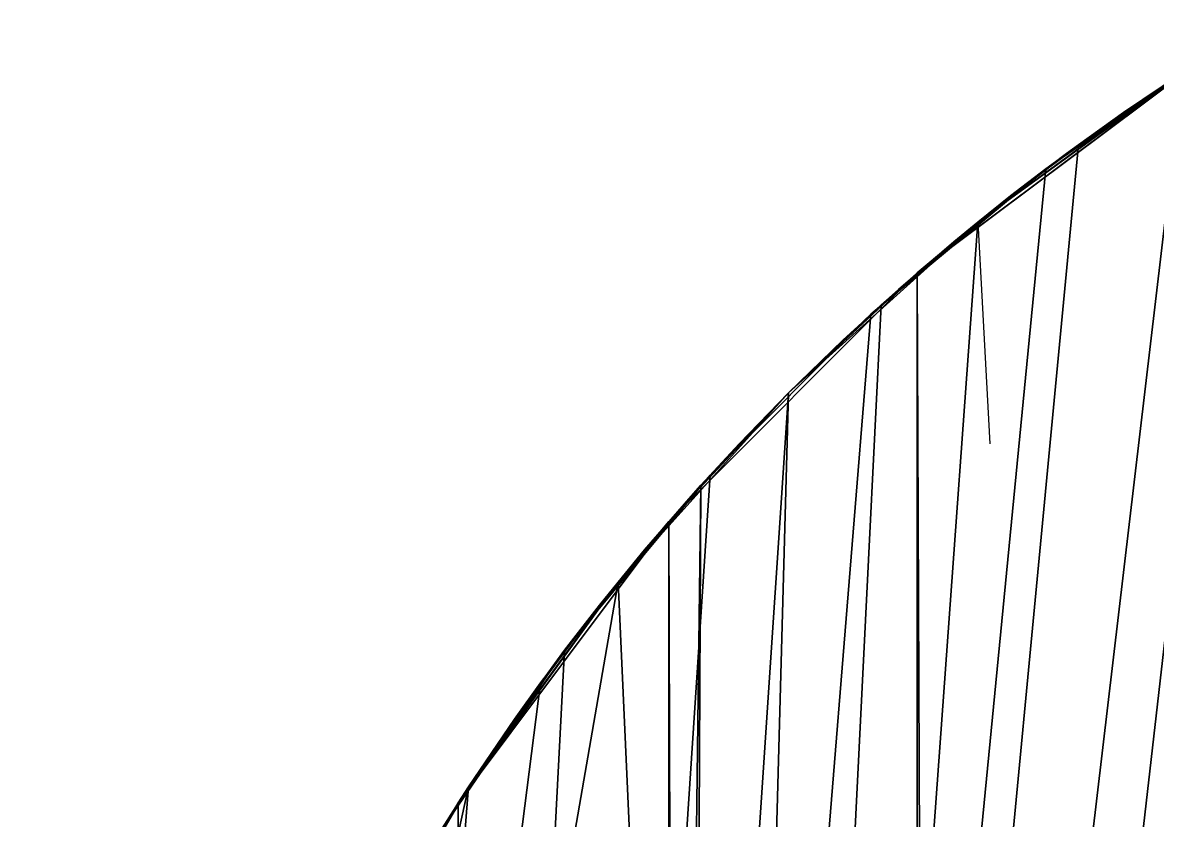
# Model space of a CAD drawing. Extents: x 207 to 387, y 94 to 160.
# Drawn here: x 325.03 to 325.937, y 152.022 to 152.659 of the extents above; entities that cross this region are included whole.
import ezdxf

# ---------------------------------------------------------------- set-up
doc = ezdxf.new("R2010")
doc.units = 0
doc.header["$LTSCALE"] = 2.54
doc.layers.get('0').update_dxf_attribs({"color": 13, "linetype": 'CONTINUOUS'})

# ---------------------------------------------------------------- blocks, each defined once
blk = doc.blocks.new('SP_05_ALTFIELD_CREDENZA_DW')
at = {"color": 23}
for p, q in [((61.45037, 7.9009), (61.31576, 7.65436)), ((61.45037, 7.9009), (61.31576, 7.65436)), ((61.40834, 7.81452, 0.74402), (61.30737, 7.64143, 0.62305)), ((61.40834, 7.81452, 0.74402), (61.30737, 7.64143, 0.62305)), ((61.36022, 7.72697, 0.68283), (61.30737, 7.64143, 0.62305)), ((61.36022, 7.72697, 0.68283), (61.30737, 7.64143, 0.62305)), ((61.3334, 7.68234, 19.125), (61.23063, 7.53231, 19.125)), ((61.3334, 7.68234, 19.125), (61.23063, 7.53231, 19.125)), ((61.31576, 7.65436), (61.14742, 7.42949)), ((61.31576, 7.65436), (61.14742, 7.42949)), ((61.30737, 7.64143, 0.62305), (61.18797, 7.47785, 0.50872)), ((61.30737, 7.64143, 0.62305), (61.18797, 7.47785, 0.50872)), ((61.30737, 7.64143, 0.62305), (61.24989, 7.55827, 0.56492)), ((61.30737, 7.64143, 0.62305), (61.24989, 7.55827, 0.56492)), ((61.18797, 7.47785, 0.50872), (61.24989, 7.55827, 0.56492)), ((61.18797, 7.47785, 0.50872), (61.24989, 7.55827, 0.56492)), ((61.23063, 7.53231, 19.125), (61.11446, 7.39242, 19.125)), ((61.23063, 7.53231, 19.125), (61.11446, 7.39242, 19.125)), ((61.18797, 7.47785, 0.50872), (61.05164, 7.32663, 0.40303)), ((61.18797, 7.47785, 0.50872), (61.05164, 7.32663, 0.40303)), ((61.12182, 7.40053, 0.45468), (61.18797, 7.47785, 0.50872)), ((61.12182, 7.40053, 0.45468), (61.18797, 7.47785, 0.50872)), ((61.14742, 7.42949), (60.94879, 7.23087)), ((61.14742, 7.42949), (60.94879, 7.23087)), ((61.12182, 7.40053, 0.45468), (61.05164, 7.32663, 0.40303)), ((61.12182, 7.40053, 0.45468), (61.05164, 7.32663, 0.40303)), ((61.11446, 7.39242, 19.125), (60.98586, 7.26383, 19.125)), ((61.11446, 7.39242, 19.125), (60.98586, 7.26383, 19.125)), ((60.90043, 7.19031, 0.30774), (60.89071, 7.36741, 0.43153)), ((61.05164, 7.32663, 0.40303), (60.90043, 7.19031, 0.30774)), ((61.05164, 7.32663, 0.40303), (60.90043, 7.19031, 0.30774)), ((61.05164, 7.32663, 0.40303), (60.97775, 7.25647, 0.35399)), ((61.05164, 7.32663, 0.40303), (60.97775, 7.25647, 0.35399)), ((60.98586, 7.26383, 19.125), (60.84597, 7.14765, 19.125)), ((60.98586, 7.26383, 19.125), (60.84597, 7.14765, 19.125)), ((60.97775, 7.25647, 0.35399), (60.90043, 7.19031, 0.30774)), ((60.97775, 7.25647, 0.35399), (60.90043, 7.19031, 0.30774)), ((60.94879, 7.23087), (60.72392, 7.06253)), ((60.94879, 7.23087), (60.72392, 7.06253)), ((60.90043, 7.19031, 0.30774), (60.73685, 7.07091, 0.2243)), ((60.90043, 7.19031, 0.30774), (60.73685, 7.07091, 0.2243)), ((60.82001, 7.12839, 0.26446), (60.90043, 7.19031, 0.30774)), ((60.82001, 7.12839, 0.26446), (60.90043, 7.19031, 0.30774)), ((60.84597, 7.14765, 19.125), (60.69595, 7.04488, 19.125)), ((60.84597, 7.14765, 19.125), (60.69595, 7.04488, 19.125)), ((60.73685, 7.07091, 0.2243), (60.82001, 7.12839, 0.26446)), ((60.73685, 7.07091, 0.2243), (60.82001, 7.12839, 0.26446))]:
    blk.add_line(p, q, dxfattribs=at)
at = {"color": 0}
for p, q in [((61.40834, 7.81452, 0.74402), (61.31576, 7.65436)), ((61.40834, 7.81452, 0.74402), (61.31576, 7.65436)), ((61.3334, 7.68234, 19.125), (61.27068, 7.58731, 18.46657)), ((61.3334, 7.68234, 19.125), (61.27068, 7.58731, 18.46657)), ((61.27068, 7.58731, 1.318), (61.33328, 7.68214, 0.98822)), ((61.27068, 7.58731, 1.318), (61.33328, 7.68214, 0.98822)), ((61.33328, 7.68214, 0.98822), (61.30737, 7.64143, 0.62305)), ((61.33328, 7.68214, 0.98822), (61.30737, 7.64143, 0.62305)), ((61.31576, 7.65436), (61.18797, 7.47785, 0.50872)), ((61.31576, 7.65436), (61.18797, 7.47785, 0.50872)), ((61.30737, 7.64143, 0.62305), (61.31576, 7.65436)), ((61.30737, 7.64143, 0.62305), (61.31576, 7.65436)), ((61.30737, 7.64143, 0.62305), (61.27068, 7.58731, 1.318)), ((61.27068, 7.58731, 0.65843), (61.30737, 7.64143, 0.62305)), ((61.27068, 7.58731, 0.65843), (61.30737, 7.64143, 0.62305)), ((61.30737, 7.64143, 0.62305), (61.27068, 7.58731, 1.318)), ((61.27068, 7.58731, 18.46657), (61.20273, 7.49624, 18.46657)), ((61.20273, 7.49624, 0.65843), (61.27068, 7.58731, 0.65843)), ((61.27068, 7.58731, 18.46657), (61.20273, 7.49624, 18.46657)), ((61.20273, 7.49624, 0.65843), (61.27068, 7.58731, 0.65843)), ((61.23063, 7.53231, 19.125), (61.27068, 7.58731, 18.46657)), ((61.23063, 7.53231, 19.125), (61.27068, 7.58731, 18.46657)), ((61.27068, 7.58731, 0.65843), (61.24989, 7.55827, 0.56492)), ((61.27068, 7.58731, 0.65843), (61.24989, 7.55827, 0.56492)), ((61.27068, 7.58731, 18.46657), (61.27068, 7.58731, 1.318)), ((61.27068, 7.58731, 1.318), (61.27068, 7.58731, 0.65843)), ((61.27068, 7.58731, 1.318), (61.27068, 7.58731, 0.65843)), ((61.27068, 7.58731, 18.46657), (61.27068, 7.58731, 1.318)), ((61.20273, 7.49624, 0.65843), (61.24989, 7.55827, 0.56492)), ((61.20273, 7.49624, 0.65843), (61.24989, 7.55827, 0.56492)), ((61.23063, 7.53231, 19.125), (61.12963, 7.40925, 18.46657)), ((61.23063, 7.53231, 19.125), (61.12963, 7.40925, 18.46657)), ((61.20273, 7.49624, 18.46657), (61.23063, 7.53231, 19.125)), ((61.20273, 7.49624, 18.46657), (61.23063, 7.53231, 19.125)), ((61.20273, 7.49624, 1.318), (61.12963, 7.40925, 1.318)), ((61.20273, 7.49624, 18.46657), (61.12963, 7.40925, 18.46657)), ((61.20273, 7.49624, 1.318), (61.12963, 7.40925, 1.318)), ((61.20273, 7.49624, 18.46657), (61.12963, 7.40925, 18.46657)), ((61.20273, 7.49624, 0.65843), (61.16681, 7.45222, 0.65843)), ((61.16681, 7.45222, 0.65843), (61.20273, 7.49624, 1.318)), ((61.16681, 7.45222, 0.65843), (61.20273, 7.49624, 1.318)), ((61.20273, 7.49624, 0.65843), (61.16681, 7.45222, 0.65843)), ((61.20273, 7.49624, 0.65843), (61.18797, 7.47785, 0.50872)), ((61.20273, 7.49624, 0.65843), (61.18797, 7.47785, 0.50872)), ((61.20273, 7.49624, 18.46657), (61.20273, 7.49624, 1.318)), ((61.20273, 7.49624, 1.318), (61.20273, 7.49624, 0.65843)), ((61.20273, 7.49624, 18.46657), (61.20273, 7.49624, 1.318)), ((61.20273, 7.49624, 1.318), (61.20273, 7.49624, 0.65843)), ((61.18797, 7.47785, 0.50872), (61.14742, 7.42949)), ((61.18797, 7.47785, 0.50872), (61.14742, 7.42949)), ((61.18797, 7.47785, 0.50872), (61.16681, 7.45222, 0.65843)), ((61.18797, 7.47785, 0.50872), (61.16681, 7.45222, 0.65843)), ((61.12182, 7.40053, 0.45468), (61.16681, 7.45222, 0.65843)), ((61.12182, 7.40053, 0.45468), (61.16681, 7.45222, 0.65843)), ((61.16681, 7.45222, 0.65843), (61.12963, 7.40925, 0.65843)), ((61.12963, 7.40925, 1.318), (61.16681, 7.45222, 0.65843)), ((61.12963, 7.40925, 1.318), (61.16681, 7.45222, 0.65843)), ((61.16681, 7.45222, 0.65843), (61.12963, 7.40925, 0.65843)), ((61.05164, 7.32663, 0.40303), (61.14742, 7.42949)), ((61.05164, 7.32663, 0.40303), (61.14742, 7.42949)), ((61.05164, 7.32663, 1.318), (61.12963, 7.40925, 1.318)), ((61.05164, 7.32663, 1.318), (61.12963, 7.40925, 1.318)), ((61.12963, 7.40925, 1.318), (61.09124, 7.36738, 0.65843)), ((61.12963, 7.40925, 1.318), (61.09124, 7.36738, 0.65843)), ((61.12963, 7.40925, 18.46657), (61.11446, 7.39242, 19.125)), ((61.12963, 7.40925, 18.46657), (61.11446, 7.39242, 19.125)), ((61.12182, 7.40053, 0.45468), (61.12963, 7.40925, 0.65843)), ((61.12182, 7.40053, 0.45468), (61.12963, 7.40925, 0.65843)), ((61.12963, 7.40925, 18.46657), (61.12963, 7.40925, 1.318)), ((61.12963, 7.40925, 0.65843), (61.12963, 7.40925, 1.318)), ((61.12963, 7.40925, 18.46657), (61.12963, 7.40925, 1.318)), ((61.12963, 7.40925, 0.65843), (61.12963, 7.40925, 1.318)), ((61.09124, 7.36738, 0.65843), (61.12182, 7.40053, 0.45468)), ((61.09124, 7.36738, 0.65843), (61.12182, 7.40053, 0.45468)), ((61.11446, 7.39242, 19.125), (61.05164, 7.32663, 18.46657)), ((61.11446, 7.39242, 19.125), (61.05164, 7.32663, 18.46657)), ((61.05164, 7.32663, 0.40303), (61.09124, 7.36738, 0.65843)), ((61.09124, 7.36738, 0.65843), (61.05164, 7.32663, 1.318)), ((61.09124, 7.36738, 0.65843), (61.05164, 7.32663, 1.318)), ((61.05164, 7.32663, 0.40303), (61.09124, 7.36738, 0.65843)), ((60.94879, 7.23087), (61.05164, 7.32663, 0.40303)), ((60.94879, 7.23087), (61.05164, 7.32663, 0.40303)), ((60.96381, 7.24401, 1.318), (61.05164, 7.32663, 1.318)), ((61.05164, 7.32663, 18.46657), (60.96381, 7.24401, 18.46657)), ((60.96381, 7.24401, 1.318), (61.05164, 7.32663, 1.318)), ((61.05164, 7.32663, 18.46657), (60.96381, 7.24401, 18.46657)), ((60.98586, 7.26383, 19.125), (61.05164, 7.32663, 18.46657)), ((60.98586, 7.26383, 19.125), (61.05164, 7.32663, 18.46657)), ((61.05164, 7.32663, 1.318), (61.00836, 7.28465, 0.65843)), ((61.00836, 7.28465, 0.65843), (61.05164, 7.32663, 0.40303)), ((61.05164, 7.32663, 1.318), (61.00836, 7.28465, 0.65843)), ((61.00836, 7.28465, 0.65843), (61.05164, 7.32663, 0.40303)), ((61.05164, 7.32663, 18.46657), (61.05164, 7.32663, 1.318)), ((61.05164, 7.32663, 1.318), (61.05164, 7.32663, 0.40303)), ((61.05164, 7.32663, 18.46657), (61.05164, 7.32663, 1.318)), ((61.05164, 7.32663, 1.318), (61.05164, 7.32663, 0.40303)), ((61.00836, 7.28465, 0.65843), (60.96381, 7.24401, 1.318)), ((61.00836, 7.28465, 0.65843), (60.96381, 7.24401, 1.318)), ((60.97775, 7.25647, 0.35399), (61.00836, 7.28465, 0.65843)), ((60.97775, 7.25647, 0.35399), (61.00836, 7.28465, 0.65843)), ((60.98586, 7.26383, 19.125), (60.87416, 7.16934, 18.46657)), ((60.98586, 7.26383, 19.125), (60.87416, 7.16934, 18.46657)), ((60.96381, 7.24401, 18.46657), (60.98586, 7.26383, 19.125)), ((60.96381, 7.24401, 18.46657), (60.98586, 7.26383, 19.125)), ((60.96381, 7.24401, 0.65843), (60.97775, 7.25647, 0.35399)), ((60.96381, 7.24401, 0.65843), (60.97775, 7.25647, 0.35399)), ((60.87416, 7.16934, 1.318), (60.96381, 7.24401, 1.318)), ((60.96381, 7.24401, 18.46657), (60.87416, 7.16934, 18.46657)), ((60.87416, 7.16934, 1.318), (60.96381, 7.24401, 1.318)), ((60.96381, 7.24401, 18.46657), (60.87416, 7.16934, 18.46657)), ((60.96381, 7.24401, 1.318), (60.91953, 7.20601, 0.65843)), ((60.91953, 7.20601, 0.65843), (60.96381, 7.24401, 0.65843)), ((60.96381, 7.24401, 1.318), (60.91953, 7.20601, 0.65843)), ((60.91953, 7.20601, 0.65843), (60.96381, 7.24401, 0.65843)), ((60.96381, 7.24401, 18.46657), (60.96381, 7.24401, 1.318)), ((60.96381, 7.24401, 1.318), (60.96381, 7.24401, 0.65843)), ((60.96381, 7.24401, 18.46657), (60.96381, 7.24401, 1.318)), ((60.96381, 7.24401, 1.318), (60.96381, 7.24401, 0.65843)), ((60.90043, 7.19031, 0.30774), (60.94879, 7.23087)), ((60.90043, 7.19031, 0.30774), (60.94879, 7.23087)), ((60.91953, 7.20601, 0.65843), (60.87416, 7.16934, 1.318)), ((60.91953, 7.20601, 0.65843), (60.87416, 7.16934, 1.318)), ((60.90043, 7.19031, 0.30774), (60.91953, 7.20601, 0.65843)), ((60.90043, 7.19031, 0.30774), (60.91953, 7.20601, 0.65843)), ((60.72392, 7.06253), (60.90043, 7.19031, 0.30774)), ((60.72392, 7.06253), (60.90043, 7.19031, 0.30774)), ((60.87416, 7.16934, 0.65843), (60.90043, 7.19031, 0.30774)), ((60.87416, 7.16934, 0.65843), (60.90043, 7.19031, 0.30774)), ((60.87416, 7.16934, 1.318), (60.784, 7.10272, 1.318)), ((60.87416, 7.16934, 18.46657), (60.784, 7.10272, 18.46657)), ((60.87416, 7.16934, 1.318), (60.784, 7.10272, 1.318)), ((60.87416, 7.16934, 18.46657), (60.784, 7.10272, 18.46657)), ((60.87416, 7.16934, 0.65843), (60.82001, 7.12839, 0.26446)), ((60.87416, 7.16934, 0.65843), (60.82001, 7.12839, 0.26446)), ((60.82956, 7.13539, 0.65843), (60.87416, 7.16934, 1.318)), ((60.82956, 7.13539, 0.65843), (60.87416, 7.16934, 1.318)), ((60.84597, 7.14765, 19.125), (60.87416, 7.16934, 18.46657)), ((60.84597, 7.14765, 19.125), (60.87416, 7.16934, 18.46657)), ((60.87416, 7.16934, 18.46657), (60.87416, 7.16934, 1.318)), ((60.87416, 7.16934, 1.318), (60.87416, 7.16934, 0.65843)), ((60.87416, 7.16934, 18.46657), (60.87416, 7.16934, 1.318)), ((60.87416, 7.16934, 1.318), (60.87416, 7.16934, 0.65843)), ((60.84597, 7.14765, 19.125), (60.69019, 7.04134, 18.46657)), ((60.84597, 7.14765, 19.125), (60.69019, 7.04134, 18.46657)), ((60.784, 7.10272, 18.46657), (60.84597, 7.14765, 19.125)), ((60.784, 7.10272, 18.46657), (60.84597, 7.14765, 19.125)), ((60.784, 7.10272, 1.318), (60.82956, 7.13539, 0.65843)), ((60.82956, 7.13539, 0.65843), (60.784, 7.10272, 0.32866)), ((60.784, 7.10272, 1.318), (60.82956, 7.13539, 0.65843)), ((60.82956, 7.13539, 0.65843), (60.784, 7.10272, 0.32866)), ((60.82001, 7.12839, 0.26446), (60.784, 7.10272, 0.32866)), ((60.82001, 7.12839, 0.26446), (60.784, 7.10272, 0.32866)), ((60.82001, 7.12839, 0.26446), (60.82956, 7.13539, 0.65843)), ((60.82001, 7.12839, 0.26446), (60.82956, 7.13539, 0.65843)), ((60.784, 7.10272, 1.318), (60.69019, 7.04134, 1.318)), ((60.784, 7.10272, 18.46657), (60.69019, 7.04134, 18.46657)), ((60.784, 7.10272, 1.318), (60.69019, 7.04134, 1.318)), ((60.784, 7.10272, 18.46657), (60.69019, 7.04134, 18.46657)), ((60.784, 7.10272, 0.32866), (60.73685, 7.07091, 0.2243)), ((60.784, 7.10272, 0.32866), (60.73685, 7.07091, 0.2243)), ((60.73753, 7.07136, 0.65843), (60.784, 7.10272, 1.318)), ((60.73753, 7.07136, 0.65843), (60.784, 7.10272, 1.318)), ((60.784, 7.10272, 1.318), (60.784, 7.10272, 18.46657)), ((60.784, 7.10272, 0.32866), (60.784, 7.10272, 1.318)), ((60.784, 7.10272, 1.318), (60.784, 7.10272, 18.46657)), ((60.784, 7.10272, 0.32866), (60.784, 7.10272, 1.318))]:
    blk.add_line(p, q, dxfattribs=at)
at = {"color": 23}
mesh = blk.add_polyface(dxfattribs=at)
corners = [(0, 65.8125, 90), (180, 6.75, 90), (0, 6.75, 90), (180, 65.8125, 90)]
mesh.append_faces([[corners[k] for k in face] for face in [(0, 1, 2), (1, 0, 3)]], dxfattribs={"vtx0": -1, "color": 23})
mesh = blk.add_polyface(dxfattribs=at)
corners = [(180, 6.75, 19.125), (0, 65.8125, 19.125), (0, 6.75, 19.125), (180, 65.8125, 19.125)]
mesh.append_faces([[corners[k] for k in face] for face in [(0, 1, 2), (1, 0, 3)]], dxfattribs={"vtx0": -1, "color": 23})
mesh = blk.add_polyface(dxfattribs=at)
corners = [(177.1875, 6.75, 87.1875), (2.8125, 65.8125, 87.1875), (2.8125, 6.75, 87.1875), (177.1875, 65.8125, 87.1875)]
mesh.append_faces([[corners[k] for k in face] for face in [(0, 1, 2), (1, 0, 3)]], dxfattribs={"vtx0": -1, "color": 23})
mesh = blk.add_polyface(dxfattribs=at)
corners = [(2.8125, 65.8125, 21.9375), (177.08127, 6.75, 21.9375), (2.8125, 6.75, 21.9375), (177.08127, 65.8125, 21.9375), (177.08127, 36.28125, 21.9375)]
mesh.append_faces([[corners[k] for k in face] for face in [(0, 1, 2), (1, 3, 4)]], dxfattribs={"vtx0": -1, "color": 23})
mesh.append_faces([[corners[k] for k in face] for face in [(1, 0, 3)]], dxfattribs={"vtx0": -1, "vtx2": -1, "color": 23})
mesh = blk.add_polyface(dxfattribs=at)
corners = [(57.69078, 63.84375), (57.71083, 8.43857), (57.69078, 8.71875), (57.71083, 64.12394), (57.77054, 8.16409), (57.77054, 64.39841), (57.8687, 7.9009), (57.8687, 64.6616), (58.00331, 7.65436), (58.00331, 64.90814), (58.17165, 7.42949), (58.17165, 65.13301), (58.37028, 7.23087), (58.37028, 65.33164), (58.59514, 7.06253), (58.59514, 65.49996), (58.84169, 6.92791), (58.84169, 65.63459), (59.10487, 6.82975), (59.10487, 65.73275), (59.37935, 6.77004), (59.37935, 65.79246), (59.65953, 6.75), (59.65953, 65.8125), (59.93972, 6.77004), (59.93972, 65.79246), (60.2142, 6.82975), (60.2142, 65.73275), (60.47738, 6.92791), (60.47738, 65.63459), (60.72392, 7.06253), (60.72392, 65.49996), (60.94879, 7.23087), (60.94879, 65.33164), (61.14742, 7.42949), (61.14742, 65.13301), (61.31576, 7.65436), (61.31576, 64.90814), (61.45037, 7.9009), (61.45037, 64.6616), (61.54853, 8.16409), (61.54853, 64.39841), (61.60824, 8.43857), (61.60824, 64.12394), (61.62828, 63.84375), (61.62828, 8.71875)]
mesh.append_faces([[corners[k] for k in face] for face in [(0, 1, 2), (42, 44, 45)]], dxfattribs={"vtx0": -1, "color": 23})
mesh.append_faces([[corners[k] for k in face] for face in [(1, 3, 4), (4, 5, 6), (6, 7, 8), (8, 9, 10), (10, 11, 12), (12, 13, 14), (14, 15, 16), (16, 17, 18), (18, 19, 20), (20, 21, 22), (22, 23, 24), (24, 25, 26), (26, 27, 28), (28, 29, 30), (30, 31, 32), (32, 33, 34), (34, 35, 36), (36, 37, 38), (38, 39, 40), (40, 41, 42)]], dxfattribs={"vtx0": -1, "vtx1": -1, "color": 23})
mesh.append_faces([[corners[k] for k in face] for face in [(1, 0, 3), (4, 3, 5), (6, 5, 7), (8, 7, 9), (10, 9, 11), (12, 11, 13), (14, 13, 15), (16, 15, 17), (18, 17, 19), (20, 19, 21), (22, 21, 23), (24, 23, 25), (26, 25, 27), (28, 27, 29), (30, 29, 31), (32, 31, 33), (34, 33, 35), (36, 35, 37), (38, 37, 39), (40, 39, 41), (42, 41, 43), (42, 43, 44)]], dxfattribs={"vtx0": -1, "vtx2": -1, "color": 23})
mesh = blk.add_polyface(dxfattribs=at)
corners = [(46.40625, 12.375, 53.4375), (46.0125, 59.5125, 53.4375), (46.0125, 12.375, 53.4375), (46.40625, 59.5125, 53.4375), (88.59375, 6.75, 53.4375), (46.40625, 6.75, 53.4375), (46.40625, 65.1375, 53.4375), (88.59375, 59.5125, 53.4375), (88.59375, 12.375, 53.4375), (88.9875, 59.5125, 53.4375), (88.9875, 12.375, 53.4375), (88.59375, 65.1375, 53.4375)]
mesh.append_faces([[corners[k] for k in face] for face in [(0, 1, 2), (4, 0, 5), (9, 8, 10)]], dxfattribs={"vtx0": -1, "color": 23})
mesh.append_faces([[corners[k] for k in face] for face in [(1, 0, 3), (3, 4, 6), (7, 8, 9)]], dxfattribs={"vtx0": -1, "vtx1": -1, "color": 23})
mesh.append_faces([[corners[k] for k in face] for face in [(0, 4, 3), (6, 4, 7)]], dxfattribs={"vtx0": -1, "vtx1": -1, "vtx2": -1, "color": 23})
mesh.append_faces([[corners[k] for k in face] for face in [(7, 4, 8)]], dxfattribs={"vtx0": -1, "vtx2": -1, "color": 23})
mesh.append_faces([[corners[k] for k in face] for face in [(11, 6, 7)]], dxfattribs={"vtx1": -1, "color": 23})
mesh = blk.add_polyface(dxfattribs=at)
corners = [(88.59375, 65.1375, 55.6875), (46.40625, 59.5125, 55.6875), (46.40625, 65.1375, 55.6875), (88.9875, 59.5125, 55.6875), (88.59375, 12.375, 55.6875), (88.59375, 59.5125, 55.6875), (88.9875, 12.375, 55.6875), (46.0125, 59.5125, 55.6875), (46.40625, 12.375, 55.6875), (46.0125, 12.375, 55.6875), (46.40625, 6.75, 55.6875), (88.59375, 6.75, 55.6875)]
mesh.append_faces([[corners[k] for k in face] for face in [(0, 1, 2), (4, 3, 6), (7, 8, 9)]], dxfattribs={"vtx0": -1, "color": 23})
mesh.append_faces([[corners[k] for k in face] for face in [(3, 4, 5), (8, 1, 10), (10, 1, 11), (5, 1, 0), (11, 5, 4)]], dxfattribs={"vtx0": -1, "vtx1": -1, "color": 23})
mesh.append_faces([[corners[k] for k in face] for face in [(11, 1, 5)]], dxfattribs={"vtx0": -1, "vtx1": -1, "vtx2": -1, "color": 23})
mesh.append_faces([[corners[k] for k in face] for face in [(8, 7, 1)]], dxfattribs={"vtx0": -1, "vtx2": -1, "color": 23})
mesh = blk.add_polyface(dxfattribs=at)
corners = [(58.18213, 8.60408, 1.29587), (57.93589, 9.22241, 1.72804), (57.93589, 8.60408, 1.29587), (59.16706, 9.22241, 1.72804), (58.6746, 10.45908, 2.59239), (58.6746, 9.22241, 1.72804), (59.29018, 7.05825, 0.21544), (59.16706, 7.98575, 0.8637), (59.16706, 7.05825, 0.21544), (60.152, 7.05825, 0.21544), (60.02889, 7.36741, 0.43153), (60.02889, 7.05825, 0.21544), (60.39823, 7.98575, 0.8637), (60.152, 9.22241, 1.72804), (60.152, 7.98575, 0.8637), (61.38317, 8.60408, 1.29587), (61.13694, 10.45908, 2.59239), (61.13694, 8.60408, 1.29587), (57.69078, 16.6415, 6.91346), (57.69078, 8.71875, 1.37602), (58.18213, 10.45908, 2.59239), (61.62828, 16.6415, 6.91346), (59.29018, 7.36741, 0.43153), (59.41329, 7.36741, 0.43153), (59.53641, 7.36741, 0.43153), (59.65953, 7.36741, 0.43153), (59.78265, 7.36741, 0.43153), (59.90577, 7.36741, 0.43153), (60.64446, 10.45908, 2.59239), (60.64446, 9.22241, 1.72804), (61.38317, 9.22241, 1.72804), (61.62828, 8.71875, 1.37602), (58.92083, 7.98575, 0.8637)]
mesh.append_faces([[corners[k] for k in face] for face in [(0, 1, 2), (3, 4, 5), (6, 7, 8), (9, 10, 11), (15, 16, 17), (1, 18, 19), (28, 13, 29), (21, 30, 31)]], dxfattribs={"vtx0": -1, "color": 23})
mesh.append_faces([[corners[k] for k in face] for face in [(18, 20, 21), (20, 1, 0), (22, 3, 6), (30, 16, 15)]], dxfattribs={"vtx0": -1, "vtx1": -1, "color": 23})
mesh.append_faces([[corners[k] for k in face] for face in [(7, 6, 3), (18, 1, 20), (21, 4, 3), (21, 3, 22), (21, 26, 13), (13, 10, 9), (21, 13, 28), (21, 16, 30)]], dxfattribs={"vtx0": -1, "vtx1": -1, "vtx2": -1, "color": 23})
mesh.append_faces([[corners[k] for k in face] for face in [(21, 20, 4), (21, 22, 23), (21, 23, 24), (21, 24, 25), (21, 25, 26), (13, 26, 27), (13, 27, 10), (13, 9, 14), (21, 28, 16)]], dxfattribs={"vtx0": -1, "vtx2": -1, "color": 23})
mesh.append_faces([[corners[k] for k in face] for face in [(12, 13, 14)]], dxfattribs={"vtx1": -1, "color": 23})
mesh.append_faces([[corners[k] for k in face] for face in [(3, 32, 7)]], dxfattribs={"vtx2": -1, "color": 23})
mesh = blk.add_polyface(dxfattribs=at)
corners = [(57.69918, 8.53709, 19.125), (57.69078, 15.1875, 19.125), (57.69078, 8.71875, 19.125), (61.62828, 15.1875, 19.125), (57.7243, 8.35699, 19.125), (57.76594, 8.17998, 19.125), (57.82372, 8.00755, 19.125), (57.89718, 7.84121, 19.125), (57.98566, 7.68234, 19.125), (58.08844, 7.53231, 19.125), (58.20461, 7.39242, 19.125), (58.33319, 7.26383, 19.125), (58.4731, 7.14765, 19.125), (58.62312, 7.04488, 19.125), (58.78198, 6.9564, 19.125), (58.94834, 6.88295, 19.125), (59.12076, 6.82516, 19.125), (59.29777, 6.78353, 19.125), (59.47788, 6.7584, 19.125), (59.65953, 6.75, 19.125), (59.84118, 6.7584, 19.125), (60.02129, 6.78353, 19.125), (60.19831, 6.82516, 19.125), (60.37073, 6.88295, 19.125), (60.53709, 6.9564, 19.125), (60.69595, 7.04488, 19.125), (60.84597, 7.14765, 19.125), (60.98586, 7.26383, 19.125), (61.11446, 7.39242, 19.125), (61.23063, 7.53231, 19.125), (61.3334, 7.68234, 19.125), (61.42188, 7.84121, 19.125), (61.49534, 8.00755, 19.125), (61.55313, 8.17998, 19.125), (61.59475, 8.35699, 19.125), (61.61988, 8.53709, 19.125), (61.62828, 8.71875, 19.125)]
mesh.append_faces([[corners[k] for k in face] for face in [(0, 1, 2), (3, 35, 36)]], dxfattribs={"vtx0": -1, "color": 23})
mesh.append_faces([[corners[k] for k in face] for face in [(1, 0, 3)]], dxfattribs={"vtx0": -1, "vtx1": -1, "color": 23})
mesh.append_faces([[corners[k] for k in face] for face in [(3, 0, 4), (3, 4, 5), (3, 5, 6), (3, 6, 7), (3, 7, 8), (3, 8, 9), (3, 9, 10), (3, 10, 11), (3, 11, 12), (3, 12, 13), (3, 13, 14), (3, 14, 15), (3, 15, 16), (3, 16, 17), (3, 17, 18), (3, 18, 19), (3, 19, 20), (3, 20, 21), (3, 21, 22), (3, 22, 23), (3, 23, 24), (3, 24, 25), (3, 25, 26), (3, 26, 27), (3, 27, 28), (3, 28, 29), (3, 29, 30), (3, 30, 31), (3, 31, 32), (3, 32, 33), (3, 33, 34), (3, 34, 35)]], dxfattribs={"vtx0": -1, "vtx2": -1, "color": 23})
mesh = blk.add_polyface(dxfattribs=at)
corners = [(61.40834, 7.81452, 0.74402), (61.38317, 7.98575, 0.8637), (61.36022, 7.72697, 0.68283), (61.18797, 7.47785, 0.50872), (61.13694, 8.60408, 1.29587), (61.12182, 7.40053, 0.45468), (61.38317, 8.60408, 1.29587), (61.24989, 7.55827, 0.56492), (61.30737, 7.64143, 0.62305), (61.49005, 7.99407, 0.86951), (61.38317, 9.22241, 1.72804), (61.62828, 8.71875, 1.37602), (61.52359, 8.08531, 0.93329), (61.55229, 8.17703, 0.9974), (61.5762, 8.26888, 1.06159), (61.59541, 8.36051, 1.12564), (61.62032, 8.54185, 1.25238), (60.73685, 7.07091, 0.2243), (60.64446, 7.98575, 0.8637), (60.64446, 7.36741, 0.43153), (60.64446, 9.22241, 1.72804), (60.64446, 10.45908, 2.59239), (61.13694, 10.45908, 2.59239), (60.82001, 7.12839, 0.26446), (60.90043, 7.19031, 0.30774), (60.97775, 7.25647, 0.35399), (61.05164, 7.32663, 0.40303), (60.39823, 7.98575, 0.8637), (60.152, 9.22241, 1.72804)]
mesh.append_faces([[corners[k] for k in face] for face in [(11, 15, 16), (17, 18, 19), (27, 20, 28)]], dxfattribs={"vtx0": -1, "color": 23})
mesh.append_faces([[corners[k] for k in face] for face in [(3, 4, 5), (4, 3, 6), (6, 9, 10), (10, 9, 11), (20, 17, 21), (21, 17, 22), (22, 5, 4)]], dxfattribs={"vtx0": -1, "vtx1": -1, "color": 23})
mesh.append_faces([[corners[k] for k in face] for face in [(6, 2, 1), (18, 17, 20)]], dxfattribs={"vtx0": -1, "vtx1": -1, "vtx2": -1, "color": 23})
mesh.append_faces([[corners[k] for k in face] for face in [(6, 3, 7), (6, 7, 8), (6, 8, 2), (6, 1, 9), (11, 9, 12), (11, 12, 13), (11, 13, 14), (11, 14, 15), (22, 17, 23), (22, 23, 24), (22, 24, 25), (22, 25, 26), (22, 26, 5), (20, 27, 18)]], dxfattribs={"vtx0": -1, "vtx2": -1, "color": 23})
mesh.append_faces([[corners[k] for k in face] for face in [(0, 1, 2)]], dxfattribs={"vtx1": -1, "color": 23})
mesh = blk.add_polyface(dxfattribs=at)
corners = [(61.40834, 7.81452, 0.74402), (61.38317, 7.98575, 0.8637), (61.30737, 7.64143, 0.62305), (61.18797, 7.47785, 0.50872), (61.13694, 8.60408, 1.29587), (61.05164, 7.32663, 0.40303), (61.38317, 8.60408, 1.29587), (61.49005, 7.99407, 0.86951), (61.38317, 9.22241, 1.72804), (61.62828, 8.71875, 1.37602), (61.55229, 8.17703, 0.9974), (61.59541, 8.36051, 1.12564), (61.62032, 8.54185, 1.25238), (60.73685, 7.07091, 0.2243), (60.64446, 7.98575, 0.8637), (60.64446, 7.36741, 0.43153), (60.64446, 9.22241, 1.72804), (60.64446, 10.45908, 2.59239), (61.13694, 10.45908, 2.59239), (60.90043, 7.19031, 0.30774), (60.39823, 7.98575, 0.8637), (60.152, 9.22241, 1.72804)]
mesh.append_faces([[corners[k] for k in face] for face in [(9, 11, 12), (13, 14, 15), (20, 16, 21)]], dxfattribs={"vtx0": -1, "color": 23})
mesh.append_faces([[corners[k] for k in face] for face in [(3, 4, 5), (4, 3, 6), (6, 7, 8), (8, 7, 9), (16, 13, 17), (17, 13, 18), (18, 5, 4)]], dxfattribs={"vtx0": -1, "vtx1": -1, "color": 23})
mesh.append_faces([[corners[k] for k in face] for face in [(6, 2, 1), (14, 13, 16)]], dxfattribs={"vtx0": -1, "vtx1": -1, "vtx2": -1, "color": 23})
mesh.append_faces([[corners[k] for k in face] for face in [(6, 3, 2), (6, 1, 7), (9, 7, 10), (9, 10, 11), (18, 13, 19), (18, 19, 5), (16, 20, 14)]], dxfattribs={"vtx0": -1, "vtx2": -1, "color": 23})
mesh.append_faces([[corners[k] for k in face] for face in [(0, 1, 2)]], dxfattribs={"vtx1": -1, "color": 23})
mesh = blk.add_polyface(dxfattribs=at)
corners = [(61.45037, 7.9009), (61.40834, 7.81452, 0.74402), (61.31576, 7.65436)]
mesh.append_faces([[corners[k] for k in face] for face in [(0, 1, 2)]], dxfattribs={"color": 23})
mesh = blk.add_polyface(dxfattribs=at)
corners = [(61.40834, 7.81452, 0.74402), (61.30737, 7.64143, 0.62305), (61.31576, 7.65436)]
mesh.append_faces([[corners[k] for k in face] for face in [(0, 1, 2)]], dxfattribs={"color": 23})
mesh = blk.add_polyface(dxfattribs=at)
corners = [(61.36022, 7.72697, 0.68283), (61.33328, 7.68214, 0.98822), (61.30737, 7.64143, 0.62305)]
mesh.append_faces([[corners[k] for k in face] for face in [(0, 1, 2)]], dxfattribs={"color": 23})
mesh = blk.add_polyface(dxfattribs=at)
corners = [(61.3334, 7.68234, 19.125), (61.23063, 7.53231, 19.125), (61.27068, 7.58731, 18.46657)]
mesh.append_faces([[corners[k] for k in face] for face in [(0, 1, 2)]], dxfattribs={"color": 23})
mesh = blk.add_polyface(dxfattribs=at)
corners = [(61.33328, 7.68214, 0.98822), (61.27068, 7.58731, 18.46657), (61.27068, 7.58731, 1.318), (61.33328, 7.68214, 18.46657), (61.3334, 7.68234, 19.125), (61.33328, 7.68214, 1.97756)]
mesh.append_faces([[corners[k] for k in face] for face in [(0, 1, 2), (1, 3, 4), (3, 0, 5)]], dxfattribs={"vtx0": -1, "color": 23})
mesh.append_faces([[corners[k] for k in face] for face in [(1, 0, 3)]], dxfattribs={"vtx0": -1, "vtx1": -1, "vtx2": -1, "color": 23})
mesh = blk.add_polyface(dxfattribs=at)
corners = [(61.33328, 7.68214, 0.98822), (61.27068, 7.58731, 1.318), (61.30737, 7.64143, 0.62305)]
mesh.append_faces([[corners[k] for k in face] for face in [(0, 1, 2)]], dxfattribs={"color": 23})
mesh = blk.add_polyface(dxfattribs=at)
corners = [(61.31576, 7.65436), (61.18797, 7.47785, 0.50872), (61.14742, 7.42949)]
mesh.append_faces([[corners[k] for k in face] for face in [(0, 1, 2)]], dxfattribs={"color": 23})
mesh = blk.add_polyface(dxfattribs=at)
corners = [(61.31576, 7.65436), (61.30737, 7.64143, 0.62305), (61.18797, 7.47785, 0.50872)]
mesh.append_faces([[corners[k] for k in face] for face in [(0, 1, 2)]], dxfattribs={"color": 23})
mesh = blk.add_polyface(dxfattribs=at)
corners = [(61.30737, 7.64143, 0.62305), (61.27068, 7.58731, 0.65843), (61.24989, 7.55827, 0.56492)]
mesh.append_faces([[corners[k] for k in face] for face in [(0, 1, 2)]], dxfattribs={"color": 23})
mesh = blk.add_polyface(dxfattribs=at)
corners = [(61.30737, 7.64143, 0.62305), (61.27068, 7.58731, 1.318), (61.27068, 7.58731, 0.65843)]
mesh.append_faces([[corners[k] for k in face] for face in [(0, 1, 2)]], dxfattribs={"color": 23})
mesh = blk.add_polyface(dxfattribs=at)
corners = [(61.27068, 7.58731, 18.46657), (61.23063, 7.53231, 19.125), (61.20273, 7.49624, 18.46657)]
mesh.append_faces([[corners[k] for k in face] for face in [(0, 1, 2)]], dxfattribs={"color": 23})
mesh = blk.add_polyface(dxfattribs=at)
corners = [(61.27068, 7.58731, 0.65843), (61.20273, 7.49624, 1.318), (61.20273, 7.49624, 0.65843), (61.20273, 7.49624, 18.46657), (61.27068, 7.58731, 18.46657), (61.27068, 7.58731, 1.318)]
mesh.append_faces([[corners[k] for k in face] for face in [(0, 1, 2), (4, 0, 5)]], dxfattribs={"vtx0": -1, "color": 23})
mesh.append_faces([[corners[k] for k in face] for face in [(1, 0, 3), (3, 0, 4)]], dxfattribs={"vtx0": -1, "vtx1": -1, "color": 23})
mesh = blk.add_polyface(dxfattribs=at)
corners = [(61.27068, 7.58731, 0.65843), (61.20273, 7.49624, 0.65843), (61.24989, 7.55827, 0.56492)]
mesh.append_faces([[corners[k] for k in face] for face in [(0, 1, 2)]], dxfattribs={"color": 23})
mesh = blk.add_polyface(dxfattribs=at)
corners = [(61.24989, 7.55827, 0.56492), (61.18797, 7.47785, 0.50872), (61.20273, 7.49624, 0.65843)]
mesh.append_faces([[corners[k] for k in face] for face in [(0, 1, 2)]], dxfattribs={"color": 23})
mesh = blk.add_polyface(dxfattribs=at)
corners = [(61.23063, 7.53231, 19.125), (61.11446, 7.39242, 19.125), (61.12963, 7.40925, 18.46657)]
mesh.append_faces([[corners[k] for k in face] for face in [(0, 1, 2)]], dxfattribs={"color": 23})
mesh = blk.add_polyface(dxfattribs=at)
corners = [(61.23063, 7.53231, 19.125), (61.12963, 7.40925, 18.46657), (61.20273, 7.49624, 18.46657)]
mesh.append_faces([[corners[k] for k in face] for face in [(0, 1, 2)]], dxfattribs={"color": 23})
mesh = blk.add_polyface(dxfattribs=at)
corners = [(61.20273, 7.49624, 1.318), (61.12963, 7.40925, 18.46657), (61.12963, 7.40925, 1.318), (61.20273, 7.49624, 18.46657)]
mesh.append_faces([[corners[k] for k in face] for face in [(0, 1, 2), (1, 0, 3)]], dxfattribs={"vtx0": -1, "color": 23})
mesh = blk.add_polyface(dxfattribs=at)
corners = [(61.20273, 7.49624, 1.318), (61.16681, 7.45222, 0.65843), (61.12963, 7.40925, 1.318)]
mesh.append_faces([[corners[k] for k in face] for face in [(0, 1, 2)]], dxfattribs={"color": 23})
mesh = blk.add_polyface(dxfattribs=at)
corners = [(61.20273, 7.49624, 0.65843), (61.16681, 7.45222, 0.65843), (61.20273, 7.49624, 1.318)]
mesh.append_faces([[corners[k] for k in face] for face in [(0, 1, 2)]], dxfattribs={"color": 23})
mesh = blk.add_polyface(dxfattribs=at)
corners = [(61.20273, 7.49624, 0.65843), (61.18797, 7.47785, 0.50872), (61.16681, 7.45222, 0.65843)]
mesh.append_faces([[corners[k] for k in face] for face in [(0, 1, 2)]], dxfattribs={"color": 23})
mesh = blk.add_polyface(dxfattribs=at)
corners = [(61.18797, 7.47785, 0.50872), (61.05164, 7.32663, 0.40303), (61.14742, 7.42949)]
mesh.append_faces([[corners[k] for k in face] for face in [(0, 1, 2)]], dxfattribs={"color": 23})
mesh = blk.add_polyface(dxfattribs=at)
corners = [(61.18797, 7.47785, 0.50872), (61.12182, 7.40053, 0.45468), (61.16681, 7.45222, 0.65843)]
mesh.append_faces([[corners[k] for k in face] for face in [(0, 1, 2)]], dxfattribs={"color": 23})
mesh = blk.add_polyface(dxfattribs=at)
corners = [(61.16681, 7.45222, 0.65843), (61.12182, 7.40053, 0.45468), (61.12963, 7.40925, 0.65843)]
mesh.append_faces([[corners[k] for k in face] for face in [(0, 1, 2)]], dxfattribs={"color": 23})
mesh = blk.add_polyface(dxfattribs=at)
corners = [(61.16681, 7.45222, 0.65843), (61.12963, 7.40925, 0.65843), (61.12963, 7.40925, 1.318)]
mesh.append_faces([[corners[k] for k in face] for face in [(0, 1, 2)]], dxfattribs={"color": 23})
mesh = blk.add_polyface(dxfattribs=at)
corners = [(61.05164, 7.32663, 0.40303), (60.94879, 7.23087), (61.14742, 7.42949)]
mesh.append_faces([[corners[k] for k in face] for face in [(0, 1, 2)]], dxfattribs={"color": 23})
mesh = blk.add_polyface(dxfattribs=at)
corners = [(61.12963, 7.40925, 1.318), (61.05164, 7.32663, 18.46657), (61.05164, 7.32663, 1.318), (61.11446, 7.39242, 19.125), (61.12963, 7.40925, 18.46657)]
mesh.append_faces([[corners[k] for k in face] for face in [(0, 1, 2), (3, 0, 4)]], dxfattribs={"vtx0": -1, "color": 23})
mesh.append_faces([[corners[k] for k in face] for face in [(1, 0, 3)]], dxfattribs={"vtx0": -1, "vtx1": -1, "color": 23})
mesh = blk.add_polyface(dxfattribs=at)
corners = [(61.12963, 7.40925, 1.318), (61.05164, 7.32663, 1.318), (61.09124, 7.36738, 0.65843)]
mesh.append_faces([[corners[k] for k in face] for face in [(0, 1, 2)]], dxfattribs={"color": 23})
mesh = blk.add_polyface(dxfattribs=at)
corners = [(61.12182, 7.40053, 0.45468), (61.12963, 7.40925, 1.318), (61.09124, 7.36738, 0.65843), (61.12963, 7.40925, 0.65843)]
mesh.append_faces([[corners[k] for k in face] for face in [(0, 1, 2), (1, 0, 3)]], dxfattribs={"vtx0": -1, "color": 23})
mesh = blk.add_polyface(dxfattribs=at)
corners = [(61.12182, 7.40053, 0.45468), (61.09124, 7.36738, 0.65843), (61.05164, 7.32663, 0.40303)]
mesh.append_faces([[corners[k] for k in face] for face in [(0, 1, 2)]], dxfattribs={"color": 23})
mesh = blk.add_polyface(dxfattribs=at)
corners = [(60.98586, 7.26383, 19.125), (61.05164, 7.32663, 18.46657), (61.11446, 7.39242, 19.125)]
mesh.append_faces([[corners[k] for k in face] for face in [(0, 1, 2)]], dxfattribs={"color": 23})
mesh = blk.add_polyface(dxfattribs=at)
corners = [(61.09124, 7.36738, 0.65843), (61.05164, 7.32663, 1.318), (61.05164, 7.32663, 0.40303)]
mesh.append_faces([[corners[k] for k in face] for face in [(0, 1, 2)]], dxfattribs={"color": 23})
mesh = blk.add_polyface(dxfattribs=at)
corners = [(61.05164, 7.32663, 0.40303), (60.90043, 7.19031, 0.30774), (60.94879, 7.23087)]
mesh.append_faces([[corners[k] for k in face] for face in [(0, 1, 2)]], dxfattribs={"color": 23})
mesh = blk.add_polyface(dxfattribs=at)
corners = [(61.05164, 7.32663, 18.46657), (60.96381, 7.24401, 1.318), (61.05164, 7.32663, 1.318), (60.96381, 7.24401, 18.46657)]
mesh.append_faces([[corners[k] for k in face] for face in [(0, 1, 2), (1, 0, 3)]], dxfattribs={"vtx0": -1, "color": 23})
mesh = blk.add_polyface(dxfattribs=at)
corners = [(60.96381, 7.24401, 1.318), (61.00836, 7.28465, 0.65843), (61.05164, 7.32663, 1.318)]
mesh.append_faces([[corners[k] for k in face] for face in [(0, 1, 2)]], dxfattribs={"color": 23})
mesh = blk.add_polyface(dxfattribs=at)
corners = [(60.98586, 7.26383, 19.125), (60.96381, 7.24401, 18.46657), (61.05164, 7.32663, 18.46657)]
mesh.append_faces([[corners[k] for k in face] for face in [(0, 1, 2)]], dxfattribs={"color": 23})
mesh = blk.add_polyface(dxfattribs=at)
corners = [(61.00836, 7.28465, 0.65843), (60.97775, 7.25647, 0.35399), (61.05164, 7.32663, 0.40303)]
mesh.append_faces([[corners[k] for k in face] for face in [(0, 1, 2)]], dxfattribs={"color": 23})
mesh = blk.add_polyface(dxfattribs=at)
corners = [(61.05164, 7.32663, 1.318), (61.00836, 7.28465, 0.65843), (61.05164, 7.32663, 0.40303)]
mesh.append_faces([[corners[k] for k in face] for face in [(0, 1, 2)]], dxfattribs={"color": 23})
mesh = blk.add_polyface(dxfattribs=at)
corners = [(61.00836, 7.28465, 0.65843), (60.96381, 7.24401, 0.65843), (60.97775, 7.25647, 0.35399), (60.96381, 7.24401, 1.318)]
mesh.append_faces([[corners[k] for k in face] for face in [(0, 1, 2), (1, 0, 3)]], dxfattribs={"vtx0": -1, "color": 23})
mesh = blk.add_polyface(dxfattribs=at)
corners = [(60.84597, 7.14765, 19.125), (60.87416, 7.16934, 18.46657), (60.98586, 7.26383, 19.125)]
mesh.append_faces([[corners[k] for k in face] for face in [(0, 1, 2)]], dxfattribs={"color": 23})
mesh = blk.add_polyface(dxfattribs=at)
corners = [(60.98586, 7.26383, 19.125), (60.87416, 7.16934, 18.46657), (60.96381, 7.24401, 18.46657)]
mesh.append_faces([[corners[k] for k in face] for face in [(0, 1, 2)]], dxfattribs={"color": 23})
mesh = blk.add_polyface(dxfattribs=at)
corners = [(60.97775, 7.25647, 0.35399), (60.91953, 7.20601, 0.65843), (60.90043, 7.19031, 0.30774), (60.96381, 7.24401, 0.65843)]
mesh.append_faces([[corners[k] for k in face] for face in [(0, 1, 2), (1, 0, 3)]], dxfattribs={"vtx0": -1, "color": 23})
mesh = blk.add_polyface(dxfattribs=at)
corners = [(60.96381, 7.24401, 18.46657), (60.87416, 7.16934, 1.318), (60.96381, 7.24401, 1.318), (60.87416, 7.16934, 18.46657)]
mesh.append_faces([[corners[k] for k in face] for face in [(0, 1, 2), (1, 0, 3)]], dxfattribs={"vtx0": -1, "color": 23})
mesh = blk.add_polyface(dxfattribs=at)
corners = [(60.87416, 7.16934, 1.318), (60.91953, 7.20601, 0.65843), (60.96381, 7.24401, 1.318)]
mesh.append_faces([[corners[k] for k in face] for face in [(0, 1, 2)]], dxfattribs={"color": 23})
mesh = blk.add_polyface(dxfattribs=at)
corners = [(60.96381, 7.24401, 1.318), (60.91953, 7.20601, 0.65843), (60.96381, 7.24401, 0.65843)]
mesh.append_faces([[corners[k] for k in face] for face in [(0, 1, 2)]], dxfattribs={"color": 23})
mesh = blk.add_polyface(dxfattribs=at)
corners = [(60.90043, 7.19031, 0.30774), (60.72392, 7.06253), (60.94879, 7.23087)]
mesh.append_faces([[corners[k] for k in face] for face in [(0, 1, 2)]], dxfattribs={"color": 23})
mesh = blk.add_polyface(dxfattribs=at)
corners = [(60.91953, 7.20601, 0.65843), (60.87416, 7.16934, 0.65843), (60.90043, 7.19031, 0.30774), (60.87416, 7.16934, 1.318)]
mesh.append_faces([[corners[k] for k in face] for face in [(0, 1, 2), (1, 0, 3)]], dxfattribs={"vtx0": -1, "color": 23})
mesh = blk.add_polyface(dxfattribs=at)
corners = [(60.90043, 7.19031, 0.30774), (60.73685, 7.07091, 0.2243), (60.72392, 7.06253)]
mesh.append_faces([[corners[k] for k in face] for face in [(0, 1, 2)]], dxfattribs={"color": 23})
mesh = blk.add_polyface(dxfattribs=at)
corners = [(60.87416, 7.16934, 0.65843), (60.90043, 7.19031, 0.30774), (60.82001, 7.12839, 0.26446)]
mesh.append_faces([[corners[k] for k in face] for face in [(0, 1, 2)]], dxfattribs={"color": 23})
mesh = blk.add_polyface(dxfattribs=at)
corners = [(60.87416, 7.16934, 18.46657), (60.784, 7.10272, 1.318), (60.87416, 7.16934, 1.318), (60.784, 7.10272, 18.46657)]
mesh.append_faces([[corners[k] for k in face] for face in [(0, 1, 2), (1, 0, 3)]], dxfattribs={"vtx0": -1, "color": 23})
mesh = blk.add_polyface(dxfattribs=at)
corners = [(60.87416, 7.16934, 1.318), (60.82956, 7.13539, 0.65843), (60.784, 7.10272, 1.318)]
mesh.append_faces([[corners[k] for k in face] for face in [(0, 1, 2)]], dxfattribs={"color": 23})
mesh = blk.add_polyface(dxfattribs=at)
corners = [(60.84597, 7.14765, 19.125), (60.784, 7.10272, 18.46657), (60.87416, 7.16934, 18.46657)]
mesh.append_faces([[corners[k] for k in face] for face in [(0, 1, 2)]], dxfattribs={"color": 23})
mesh = blk.add_polyface(dxfattribs=at)
corners = [(60.82956, 7.13539, 0.65843), (60.87416, 7.16934, 0.65843), (60.82001, 7.12839, 0.26446), (60.87416, 7.16934, 1.318)]
mesh.append_faces([[corners[k] for k in face] for face in [(0, 1, 2), (1, 0, 3)]], dxfattribs={"vtx0": -1, "color": 23})
mesh = blk.add_polyface(dxfattribs=at)
corners = [(60.84597, 7.14765, 19.125), (60.69019, 7.04134, 18.46657), (60.784, 7.10272, 18.46657)]
mesh.append_faces([[corners[k] for k in face] for face in [(0, 1, 2)]], dxfattribs={"color": 23})
mesh = blk.add_polyface(dxfattribs=at)
corners = [(60.69595, 7.04488, 19.125), (60.69019, 7.04134, 18.46657), (60.84597, 7.14765, 19.125)]
mesh.append_faces([[corners[k] for k in face] for face in [(0, 1, 2)]], dxfattribs={"color": 23})
mesh = blk.add_polyface(dxfattribs=at)
corners = [(60.784, 7.10272, 0.32866), (60.82001, 7.12839, 0.26446), (60.73685, 7.07091, 0.2243)]
mesh.append_faces([[corners[k] for k in face] for face in [(0, 1, 2)]], dxfattribs={"color": 23})
mesh = blk.add_polyface(dxfattribs=at)
corners = [(60.784, 7.10272, 1.318), (60.82956, 7.13539, 0.65843), (60.784, 7.10272, 0.32866)]
mesh.append_faces([[corners[k] for k in face] for face in [(0, 1, 2)]], dxfattribs={"color": 23})
mesh = blk.add_polyface(dxfattribs=at)
corners = [(60.82956, 7.13539, 0.65843), (60.82001, 7.12839, 0.26446), (60.784, 7.10272, 0.32866)]
mesh.append_faces([[corners[k] for k in face] for face in [(0, 1, 2)]], dxfattribs={"color": 23})
mesh = blk.add_polyface(dxfattribs=at)
corners = [(60.784, 7.10272, 18.46657), (60.69019, 7.04134, 1.318), (60.784, 7.10272, 1.318), (60.69019, 7.04134, 18.46657)]
mesh.append_faces([[corners[k] for k in face] for face in [(0, 1, 2), (1, 0, 3)]], dxfattribs={"vtx0": -1, "color": 23})
mesh = blk.add_polyface(dxfattribs=at)
corners = [(60.784, 7.10272, 1.318), (60.73753, 7.07136, 0.65843), (60.69019, 7.04134, 1.318)]
mesh.append_faces([[corners[k] for k in face] for face in [(0, 1, 2)]], dxfattribs={"color": 23})
mesh = blk.add_polyface(dxfattribs=at)
corners = [(60.73753, 7.07136, 0.65843), (60.784, 7.10272, 0.32866), (60.73685, 7.07091, 0.2243), (60.784, 7.10272, 1.318)]
mesh.append_faces([[corners[k] for k in face] for face in [(0, 1, 2), (1, 0, 3)]], dxfattribs={"vtx0": -1, "color": 23})

msp = doc.modelspace()

# ---------------------------------------------------------------- block references
at = {"color": 23, "rotation": 180}
msp.add_blockref('SP_05_ALTFIELD_CREDENZA_DW', (386.69383, 159.68985), dxfattribs=at)

doc.saveas('drawing.dxf')
